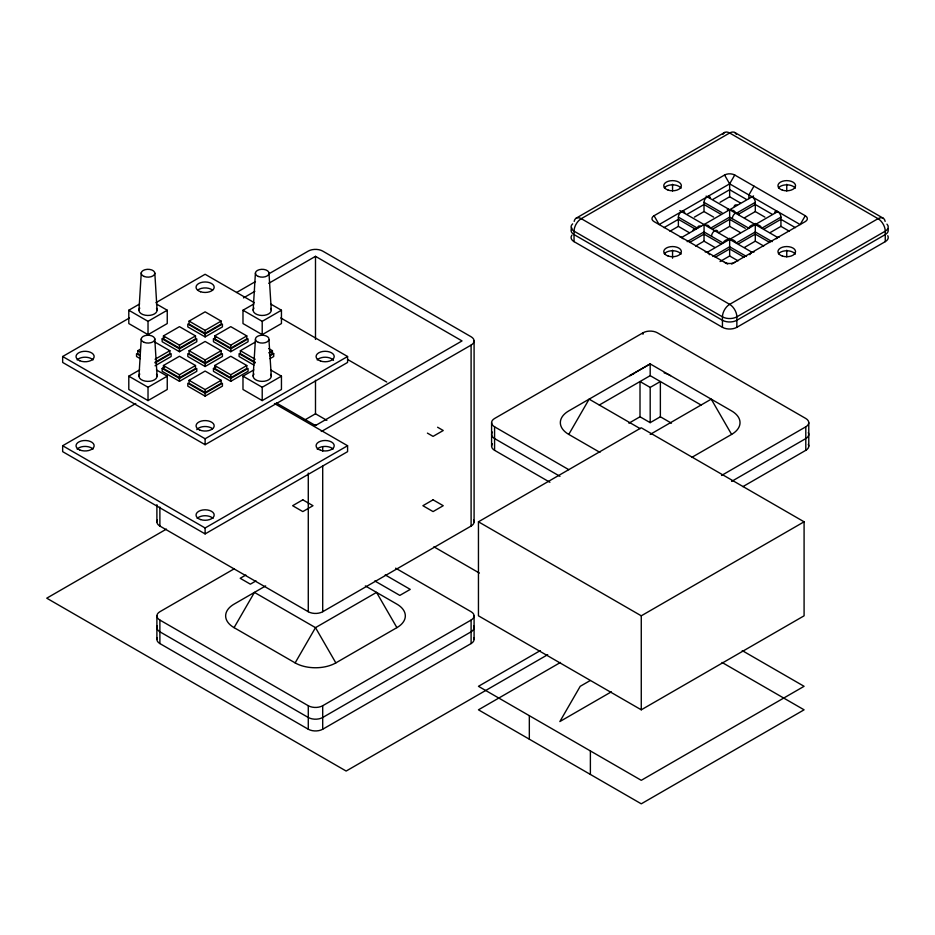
<?xml version="1.0" encoding="UTF-8"?>
<svg xmlns="http://www.w3.org/2000/svg" width="935" height="935" viewBox="0 0 935 935"><rect width="100%" height="100%" fill="white"/><g stroke="black" fill="none" stroke-linecap="round" stroke-linejoin="round"><path stroke-width="1.4" d="M156.893 639.388L156.893 615.896M156.893 521.882L156.893 504.655M474.092 639.388L474.092 615.896M474.092 521.882L474.092 340.924M491.588 422.655L491.588 446.159M808.775 422.655L808.775 446.159M138.953 376.162L141.232 338.973M253.151 310.233L255.419 273.043M138.953 310.233L141.29 272.681M253.151 376.162L255.419 339.335M723.281 242.644C725.373 238.121 733.94 238.121 736.02 242.644M748.958 227.684C751.237 223.371 759.36 223.371 761.628 227.684M335.84 662.892A28.786 16.62 0 0 1 295.144 662.892L234.077 627.642L254.437 592.393L315.492 627.642L335.84 662.892L396.896 627.642A28.786 16.62 0 0 0 396.896 604.139L365.34 585.918M295.144 662.892L315.492 627.642L376.548 592.393L396.896 627.642M599.931 452.388L568.772 434.413L589.132 399.151L640.218 428.651M740.473 203.012L729.651 196.759L729.651 183.844L734.746 175.02L805.257 215.74A7.199 4.149 0 0 1 805.257 221.607L731.696 264.079M753.972 186.123L748.888 194.948L748.888 198.641M805.257 215.74L800.173 224.552L729.651 183.844L724.567 175.02L654.056 215.74A7.199 4.149 0 0 0 654.056 221.607L727.617 264.079M156.437 303.992L167.248 310.233L167.248 323.557L148.022 334.66L128.796 323.557L128.796 310.233L139.607 303.992M280.769 317.947L347.586 356.516L347.586 362.441L205.116 444.698L62.657 362.441L62.657 356.516L129.474 317.947M155.946 302.659L205.116 274.271L254.285 302.659M128.796 310.233L148.022 321.336L167.248 310.233M236.602 292.48L255.465 281.587M269.292 273.593L308.281 251.094A10.203 5.89 0 0 1 322.704 251.094L471.1 336.764A10.203 5.89 0 0 1 471.1 345.097L471.1 526.054L322.704 611.724A10.203 5.89 0 0 1 308.281 611.724L159.885 526.054A10.203 5.89 0 0 1 157.372 520.105M140.273 355.09L137.807 353.675L137.807 350.707L140.273 349.281M163.45 335.91L179.473 326.654L195.508 335.91L195.508 338.867L179.473 348.124L163.45 338.867L163.45 335.91L179.473 345.155L195.508 335.91M189.092 321.102L205.116 311.846L221.139 321.102L221.139 324.059L205.116 333.316L189.092 324.059L189.092 321.102L205.116 330.359L221.139 321.102M162.164 338.867L179.473 348.86L196.782 338.867L196.782 341.719L179.473 351.712L162.164 341.719L162.164 338.867L164.642 337.442M243.486 297.903L254.858 291.334M268.754 283.317L315.492 256.33L462.03 340.924L315.492 425.53L276.328 402.927M155.07 359.25L169.866 350.707L169.866 353.675L155.07 362.207M156.437 369.921L167.248 376.162L167.248 389.486L148.022 400.589L128.796 389.486L128.796 376.162L139.607 369.921M270.624 303.992L281.447 310.233L281.447 323.557L262.209 334.66L242.983 323.557L242.983 310.233L253.806 303.992M155.07 362.955L171.14 353.675L171.14 356.516L155.07 365.795M205.116 334.052L222.425 324.059L222.425 326.911L205.116 336.904L187.806 326.911L187.806 324.059L205.116 334.052L205.116 336.904M163.45 365.515L179.473 356.258L195.508 365.515L195.508 368.472L179.473 377.728L163.45 368.472L163.45 365.515L179.473 374.771L195.508 365.515M189.092 350.707L205.116 341.462L221.139 350.707L221.139 353.675L205.116 362.92L189.092 353.675L189.092 350.707L205.116 359.963L221.139 350.707M214.734 335.91L230.758 326.654L246.782 335.91L246.782 338.867L230.758 348.124L214.734 338.867L214.734 335.91L230.758 345.155L246.782 335.91M162.164 368.472L179.473 378.465L196.782 368.472L196.782 371.324L179.473 381.316L162.164 371.324L162.164 368.472L164.642 367.046M213.449 338.867L230.758 348.86L248.067 338.867L248.067 341.719L230.758 351.712L213.449 341.719L213.449 338.867L215.927 337.442M128.796 376.162L148.022 387.265L167.248 376.162M242.983 310.233L262.209 321.336L281.447 310.233M274.458 403.511L347.586 445.738L347.586 451.652L205.116 533.908L62.657 451.652L62.657 445.738L135.774 403.511M205.116 363.668L222.425 353.675L222.425 356.516L205.116 366.508L187.806 356.516L187.806 353.675L205.116 363.668L205.116 366.508M189.092 380.323L205.116 371.066L221.139 380.323L221.139 383.28L205.116 392.525L189.092 383.28L189.092 380.323L205.116 389.568L221.139 380.323M214.734 365.515L230.758 356.258L246.782 365.515L246.782 368.472L230.758 377.728L214.734 368.472L214.734 365.515L230.758 374.771L246.782 365.515M255.161 362.207L240.377 353.675L240.377 350.707L255.161 342.175M213.449 368.472L230.758 378.465L248.067 368.472L248.067 371.324L230.758 381.316L213.449 371.324L213.449 368.472L215.927 367.046M268.731 352.846L272.424 350.707L272.424 353.675L269.958 355.09M205.116 393.273L222.425 383.28L222.425 386.132L205.116 396.124L187.806 386.132L187.806 383.28L205.116 393.273L205.116 396.124M269.993 355.814L273.71 353.675L273.71 356.516L269.993 358.666M270.624 369.921L281.447 376.162L281.447 389.486L262.209 400.589L242.983 389.486L242.983 376.162L253.806 369.921M242.983 376.162L262.209 387.265L281.447 376.162M576.159 218.171L724.555 132.489M62.657 356.516L205.116 438.772L347.586 356.516M304.12 420.353L315.492 413.784L326.864 420.353M729.651 183.844L659.14 224.552L654.056 215.74M663.955 227.649L678.378 219.316L695.196 229.04M687.19 214.232L704.02 204.52L720.838 214.232M712.832 199.424L729.651 189.711L746.481 199.424M471.1 345.097L322.704 430.766A10.203 5.89 0 0 1 321.266 431.456M669.963 231.225L678.378 226.375L689.188 232.616M694.401 217.119L704.02 211.567L713.627 217.119M720.043 202.311L729.651 196.759M166.418 529.105L46.75 598.19L346.149 771.048L547.7 654.687M681.58 237.502L753.552 195.953M687.19 241.662L704.02 231.95L722.077 242.375M711.628 227.556L729.651 217.142L748.888 228.245M736.067 213.449L755.293 202.346A4.535 2.618 60 0 0 752.091 196.794M689.586 242.457L704.02 234.124L720.838 243.836M712.832 229.04L729.651 219.316L745.277 228.339M738.475 214.232L755.293 204.52L772.123 214.232M62.657 445.738L205.116 527.983L347.586 445.738M695.605 246.034L704.02 241.172L714.831 247.424M718.84 232.616L729.651 226.375L740.473 232.616M744.482 217.808L755.293 211.567L764.912 217.119M707.222 252.31L777.733 211.59M712.832 256.471L729.651 246.758L746.481 256.471M737.271 242.364L755.293 231.95L772.123 241.662M762.913 227.556L780.935 217.142A4.535 2.618 60 0 0 777.873 211.684A4.535 2.618 60 0 0 774.542 213.122M715.228 257.254L729.651 248.932L744.073 257.254M738.475 243.836L755.293 234.124L769.715 242.457M764.105 229.04L780.935 219.316L795.358 227.649M720.043 261.531L729.651 255.98L738.066 260.842M744.482 247.424L755.293 241.172L763.708 246.034M770.124 232.616L780.935 226.375L789.35 231.225M234.077 568.889L159.885 611.724A10.203 5.89 0 0 0 159.885 620.057L159.885 643.56L308.281 729.23A10.203 5.89 0 0 0 322.704 729.23L471.1 643.56A10.203 5.89 0 0 0 473.601 637.612M742.916 486.621L805.795 450.319L805.795 426.816A10.203 5.89 0 0 0 805.795 418.494L657.399 332.813A10.203 5.89 0 0 0 642.976 332.813L494.58 418.494A10.203 5.89 0 0 0 494.58 426.816L494.58 450.319L549.909 482.273M245.835 575.025L240.19 578.286L250.358 584.165L256.015 580.904M265.645 585.918L234.077 604.139A28.786 16.62 0 0 0 234.077 627.642M599.3 405.03L650.187 375.66L701.063 405.03M571.904 235.141A10.203 5.89 0 0 0 574.043 241.639L722.439 327.308A10.203 5.89 0 0 0 736.862 327.308L885.258 241.639A10.203 5.89 0 0 0 887.771 235.69M628.904 423.193L640.008 416.788L640.008 381.527L650.187 387.406L660.367 381.527L660.367 416.788L671.459 423.193M478.451 521.8L641.27 427.798L804.088 521.8L804.088 615.814L641.27 709.817L478.451 615.814L478.451 521.8L641.27 615.814L804.088 521.8M640.008 416.788L650.187 422.655L660.367 416.788M650.187 434.413L711.243 399.151L731.591 434.413L691.725 457.425M159.885 620.057L308.281 705.726A10.203 5.89 0 0 0 322.704 705.726L471.1 620.057A10.203 5.89 0 0 0 471.1 611.724L395.645 568.164M721.539 475.471L805.795 426.816M731.591 481.408L805.795 438.573A10.203 5.89 0 0 0 808.296 432.625M540.29 650.608L478.451 686.313L641.27 780.316L804.088 686.313L742.238 650.608M560.486 662.447L478.451 709.817L641.27 803.819L804.088 709.817L722.042 662.447M590.184 680.563L580.214 686.313L559.855 721.563L611.361 691.83M727.255 209.604A4.535 2.618 60 0 1 729.522 209.826L733.636 210.55L735.938 212.736M734.758 132.489L883.154 218.171M706.089 196.14L777.733 237.502M710.366 197.998A4.535 2.618 -60 0 0 706.93 196.981A4.535 2.618 -60 0 0 704.02 202.346L722.042 212.748M679.838 210.585L752.091 252.31M684.736 212.806A4.535 2.618 -60 0 0 681.288 211.777A4.535 2.618 -60 0 0 678.378 217.142L697.603 228.245M494.58 426.816L568.772 469.662M559.971 476.324L494.58 438.573A10.203 5.89 0 0 1 492.429 432.075M347.645 359.496L386.728 382.053M437.592 427.237L443.237 430.509L433.069 436.376L427.412 433.115M268.731 348.58L272.424 350.707M271.232 352.238L273.71 353.675M240.377 350.707L255.161 359.25M255.161 362.955L239.091 353.675L239.091 356.516L253.923 365.082M155.07 342.175L169.866 350.707M137.807 350.707L140.273 352.133M140.238 355.814L136.533 353.675L136.533 356.516L140.238 358.666M433.898 546.8L479.375 573.062M385.208 574.92L410.255 589.389L399.829 595.396L374.783 580.939M710.355 227.684L708.169 225.428L704.078 224.552L704.02 241.172M268.953 339.697L271.279 376.162M268.953 272.681L271.279 310.233M154.754 338.61L157.092 376.162M154.813 273.043L157.092 310.233M885.258 241.639L885.258 231.167A10.203 5.89 0 0 0 886.964 224.143M786.756 184.288L786.756 190.95M786.756 250.218L786.756 256.88M780.935 217.142L780.935 226.375M755.293 202.346L755.293 211.567M755.293 223.442L755.293 241.172M736.862 327.308L736.862 316.836A10.203 5.89 60 0 0 729.651 304.354L581.254 218.673A10.203 5.89 60 0 0 574.172 221.396M729.651 209.744L729.651 226.375M729.651 238.25L729.651 255.98M722.439 327.308L722.439 316.836A10.203 5.89 -60 0 1 729.651 304.354L878.047 218.673A10.203 5.89 -60 0 1 885.141 221.396M704.02 202.346L704.02 211.567M678.378 217.142L678.378 226.375M672.557 184.288L672.557 190.95M672.557 250.218L672.557 258.212M650.187 375.66L650.187 363.902L568.772 410.909A28.786 16.62 0 0 0 568.772 434.413M650.187 387.406L650.187 422.655M642.976 332.813L642.976 334.286M641.27 615.814L641.27 709.817M590.382 750.945L590.382 774.437M574.043 241.639L574.043 231.167A10.203 5.89 0 0 1 572.629 223.862M529.327 715.684L529.327 739.188M471.1 620.057L471.1 643.56M322.704 446.825L322.704 451.196M322.704 465.794L322.704 611.724M322.704 705.726L322.704 729.23M315.492 256.33L315.492 339.428M315.492 380.253L315.492 413.784M308.281 473.087L308.281 611.724M308.281 705.726L308.281 729.23M262.209 321.336L262.209 334.66M262.209 387.265L262.209 400.589M230.758 345.155L230.758 348.124M230.758 348.86L230.758 351.712M230.758 374.771L230.758 377.728M230.758 378.465L230.758 381.316M205.116 330.359L205.116 333.316M205.116 359.963L205.116 362.92M205.116 389.568L205.116 392.525M205.116 438.772L205.116 444.698M205.116 527.983L205.116 533.908M179.473 345.155L179.473 348.124M179.473 348.86L179.473 351.712M179.473 374.771L179.473 377.728M179.473 378.465L179.473 381.316M159.885 507.086L159.885 526.054M148.022 321.336L148.022 334.66M148.022 387.265L148.022 400.589M808.296 444.37A10.203 5.89 0 0 1 805.795 450.319M494.58 450.319A10.203 5.89 0 0 1 492.429 443.821M633.872 373.719A28.786 16.62 0 0 0 629.828 375.66L650.187 363.902L731.591 410.909A28.786 16.62 0 0 1 731.591 434.413M664.154 372.878A28.786 16.62 0 0 1 670.535 375.66M571.904 228.082A10.203 5.89 0 0 0 574.043 234.591L722.439 320.261A10.203 5.89 0 0 0 736.862 320.261L885.258 234.591A10.203 5.89 0 0 0 887.771 228.643M776.26 238.764A4.535 2.618 -60 0 1 779.206 237.069M749.823 254.694A4.535 2.618 -60 0 1 754.113 251.971M732.304 218.673A4.535 2.618 -60 0 1 735.366 213.215A4.535 2.618 -60 0 1 738.708 214.653M705.2 251.971A4.535 2.618 60 0 1 709.49 254.694M680.107 237.069A4.535 2.618 60 0 1 683.053 238.764M711.535 236.286A4.535 2.618 -60 0 1 714.585 230.828A4.535 2.618 -60 0 1 717.928 232.266M724.567 175.02A7.199 4.149 0 0 1 734.746 175.02M734.746 262.326A7.199 4.149 0 0 1 724.567 262.326M736.359 134.383A10.203 5.89 -60 0 0 729.651 132.992A10.203 5.89 60 0 0 722.954 134.383M734.197 206.518A4.535 2.618 60 0 1 737.353 205.303M693.127 230.513A4.535 2.618 60 0 1 696.318 228.993M697.662 227.602A4.535 2.618 60 0 1 700.806 226.399M778.504 187.888A9.069 5.236 0 0 1 787.071 184.826A9.069 5.236 0 0 1 795.241 188.227M664.317 253.817A9.069 5.236 0 0 1 672.884 250.755A9.069 5.236 0 0 1 681.054 254.156M664.317 187.888A9.069 5.236 0 0 1 672.884 184.826A9.069 5.236 0 0 1 681.054 188.227M778.504 253.817A9.069 5.236 0 0 1 787.071 250.755A9.069 5.236 0 0 1 795.241 254.156M473.601 625.854A10.203 5.89 0 0 1 471.1 631.803L322.704 717.484A10.203 5.89 0 0 1 308.281 717.484L159.885 631.803A10.203 5.89 0 0 1 157.372 625.854M159.885 643.56A10.203 5.89 0 0 1 157.372 637.612M270.706 308.41A9.069 5.236 0 0 1 261.894 315.469A9.069 5.236 0 0 1 253.969 308.059M156.519 308.41A9.069 5.236 0 0 1 147.695 315.469A9.069 5.236 0 0 1 139.771 308.059M270.706 374.327A9.069 5.236 0 0 1 261.894 381.386A9.069 5.236 0 0 1 253.969 373.988M156.519 374.327A9.069 5.236 0 0 1 147.695 381.386A9.069 5.236 0 0 1 139.771 373.988M77.161 359.905A9.069 5.236 0 0 1 85.085 357.205A9.069 5.236 0 0 1 93.009 359.905M197.647 290.177A9.069 5.236 0 0 1 212.584 290.177M317.222 359.905A9.069 5.236 0 0 1 325.59 357.217A9.069 5.236 0 0 1 333.468 360.361M196.794 429.668A9.069 5.236 0 0 1 204.239 426.535A9.069 5.236 0 0 1 212.584 428.779M317.222 449.116A9.069 5.236 0 0 1 325.146 446.416A9.069 5.236 0 0 1 333.07 449.116M197.191 518.411A9.069 5.236 0 0 1 205.116 515.723A9.069 5.236 0 0 1 213.04 518.411M77.161 449.116A9.069 5.236 0 0 1 85.085 446.416A9.069 5.236 0 0 1 93.009 449.116M473.601 520.105A10.203 5.89 0 0 1 471.1 526.054M313.4 425.285A6.907 3.985 0 0 1 316.205 425.121M729.651 132.992L581.254 218.673A10.203 5.89 -60 0 0 574.043 231.167L722.439 316.836A10.203 5.89 0 0 0 736.862 316.836L885.258 231.167A10.203 5.89 60 0 0 878.047 218.673L729.651 132.992M302.811 499.828L292.632 505.706L302.811 511.585L312.991 505.706L302.811 499.828M433.069 499.828L422.889 505.706L433.069 511.585L443.237 505.706L433.069 499.828M782.35 190.109A8.801 5.084 0 0 0 795.545 185.714A8.801 5.084 0 0 0 782.35 181.308A8.801 5.084 0 0 0 782.35 190.109M668.163 256.038A8.801 5.084 0 0 0 681.358 251.632A8.801 5.084 0 0 0 668.163 247.237A8.801 5.084 0 0 0 668.163 256.038M668.163 190.109A8.801 5.084 0 0 0 681.358 185.714A8.801 5.084 0 0 0 668.163 181.308A8.801 5.084 0 0 0 668.163 190.109M782.35 256.038A8.801 5.084 0 0 0 795.545 251.632A8.801 5.084 0 0 0 782.35 247.237A8.801 5.084 0 0 0 782.35 256.038M258.399 276.479A6.802 3.927 0 0 0 269 273.499A6.802 3.927 0 0 0 259.24 269.689A6.802 3.927 0 0 0 258.399 276.479M144.212 276.479A6.802 3.927 0 0 0 154.801 273.499A6.802 3.927 0 0 0 145.054 269.689A6.802 3.927 0 0 0 144.212 276.479M258.399 342.397A6.802 3.927 0 0 0 269 339.428A6.802 3.927 0 0 0 259.24 335.618A6.802 3.927 0 0 0 258.399 342.397M144.212 342.397A6.802 3.927 0 0 0 154.801 339.428A6.802 3.927 0 0 0 145.054 335.618A6.802 3.927 0 0 0 144.212 342.397M79.767 360.758A9.069 5.236 0 0 0 94.108 357.065A9.069 5.236 0 0 0 81.392 351.747A9.069 5.236 0 0 0 79.767 360.758M200.581 291.755A9.069 5.236 0 0 0 214.185 287.22A9.069 5.236 0 0 0 200.581 282.686A9.069 5.236 0 0 0 200.581 291.755M320.611 361.05A9.069 5.236 0 0 0 334.216 356.516A9.069 5.236 0 0 0 320.611 351.992A9.069 5.236 0 0 0 320.611 361.05M199.798 430.053A9.069 5.236 0 0 0 214.138 426.36A9.069 5.236 0 0 0 201.422 421.042A9.069 5.236 0 0 0 199.798 430.053M320.611 450.261A9.069 5.236 0 0 0 334.216 445.738A9.069 5.236 0 0 0 320.611 441.203A9.069 5.236 0 0 0 320.611 450.261M200.581 519.568A9.069 5.236 0 0 0 214.185 515.033A9.069 5.236 0 0 0 200.581 510.498A9.069 5.236 0 0 0 200.581 519.568M79.767 449.969A9.069 5.236 0 0 0 94.108 446.275A9.069 5.236 0 0 0 81.392 440.958A9.069 5.236 0 0 0 79.767 449.969"/></g></svg>
